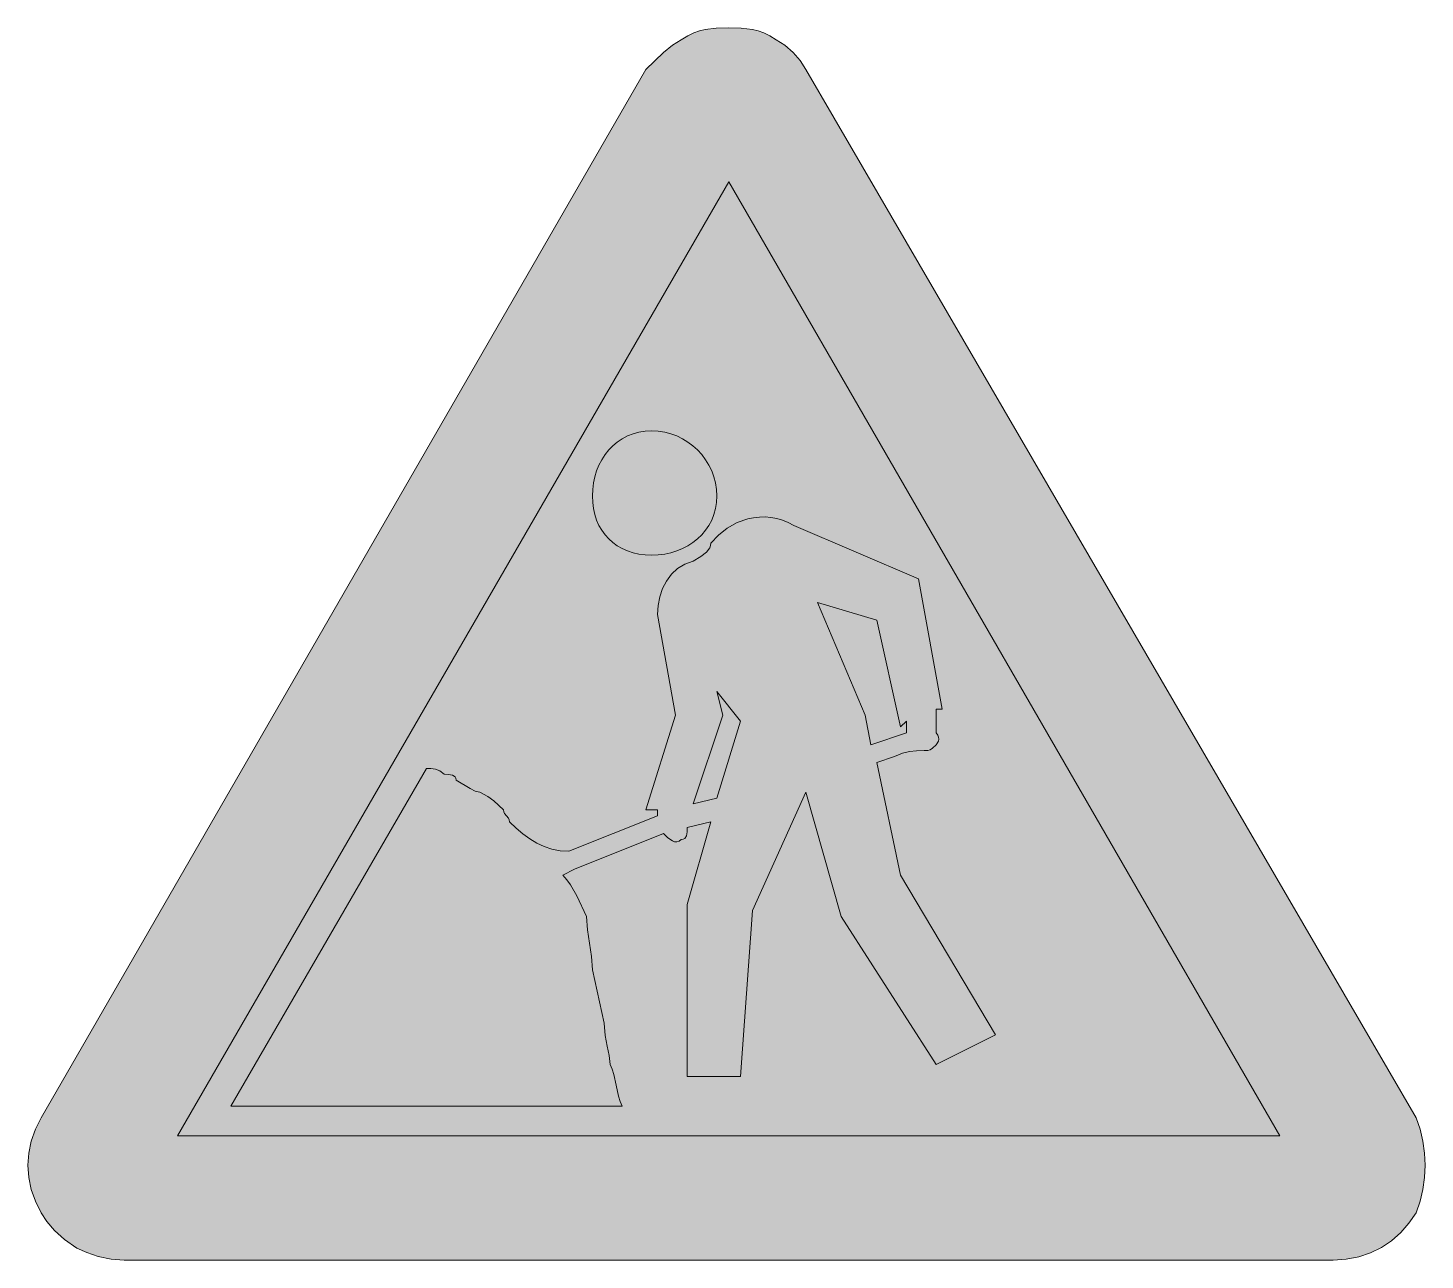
# Model space of a CAD drawing. Header units: metres. Extents: x 141 to 424, y 11 to 261.
import ezdxf

# ---------------------------------------------------------------- set-up
doc = ezdxf.new("R2010")
doc.units = ezdxf.units.M
for name, color, linetype, true_color in [('FILL_BLACK_000000', 7, 'Continuous', 0x000000), ('FILL_RED_FF0000', 7, 'Continuous', 0xff0000), ('FILL_WHITE_FFFFFF', 7, 'Continuous', 0xffffff)]:
    doc.layers.add(name, color=color, linetype=linetype, true_color=true_color)

msp = doc.modelspace()

# ---------------------------------------------------------------- hatches: boundary and pattern name
at = {"layer": 'FILL_BLACK_000000', "true_color": 0x000000}
h = msp.add_hatch(color=7, dxfattribs=at)
h.dxf.hatch_style = 1
h.paths.add_polyline_path([(280.46, 164.76), (280.26, 163.5), (279.93, 162.3), (279.48, 161.17), (278.92, 160.11), (278.25, 159.12), (277.49, 158.21), (276.63, 157.38), (275.69, 156.64), (274.67, 155.98), (273.58, 155.41), (272.43, 154.94), (271.22, 154.57), (269.96, 154.3), (268.66, 154.14), (267.33, 154.08), (266.01, 154.14), (264.75, 154.3), (263.55, 154.57), (262.42, 154.94), (261.36, 155.41), (260.37, 155.98), (259.46, 156.64), (258.63, 157.38), (257.89, 158.21), (257.23, 159.12), (256.66, 160.11), (256.19, 161.17), (255.82, 162.3), (255.55, 163.5), (255.39, 164.76), (255.33, 166.08), (255.39, 167.41), (255.55, 168.71), (255.82, 169.97), (256.19, 171.18), (256.66, 172.33), (257.23, 173.42), (257.89, 174.44), (258.63, 175.38), (259.46, 176.24), (260.37, 177), (261.36, 177.67), (262.42, 178.23), (263.55, 178.68), (264.75, 179.01), (266.01, 179.21), (267.33, 179.28), (268.66, 179.21), (269.96, 179.01), (271.22, 178.68), (272.43, 178.23), (273.58, 177.67), (274.67, 177), (275.69, 176.24), (276.63, 175.38), (277.49, 174.44), (278.25, 173.42), (278.92, 172.33), (279.48, 171.18), (279.93, 169.97), (280.26, 168.71), (280.46, 167.41), (280.53, 166.08), (280.46, 164.76)])
h = msp.add_hatch(color=7, dxfattribs=at)
h.dxf.hatch_style = 1
h.paths.add_polyline_path([(223.53, 110.73), (224.43, 110.37), (225.33, 109.68), (226.21, 109.66), (226.98, 109.53), (227.52, 109.17), (227.68, 108.88), (227.73, 108.48), (230.58, 106.83), (231.61, 106.29), (232.53, 106.08), (234.12, 105.18), (235.38, 104.28), (237.33, 102.48), (237.38, 102.08), (237.52, 101.77), (237.93, 101.28), (238.34, 100.79), (238.48, 100.48), (238.53, 100.08), (239.88, 98.79), (241.25, 97.62), (242.64, 96.6), (244.08, 95.73), (245.57, 95.03), (247.14, 94.51), (248.78, 94.19), (250.53, 94.08), (268.53, 101.28), (268.53, 102.48), (266.13, 102.48), (272.13, 121.68), (268.53, 142.08), (268.64, 143.87), (268.98, 145.62), (269.54, 147.29), (270.33, 148.83), (271.34, 150.2), (272.58, 151.36), (274.04, 152.27), (275.73, 152.88), (277.3, 153.78), (278.43, 154.68), (279.1, 155.58), (279.27, 156.03), (279.33, 156.48), (280.84, 158.16), (282.63, 159.57), (284.65, 160.68), (286.83, 161.43), (287.97, 161.66), (289.13, 161.79), (290.3, 161.81), (291.48, 161.71), (292.66, 161.5), (293.83, 161.16), (294.99, 160.69), (296.13, 160.08), (321.33, 149.28), (326.13, 122.88), (324.93, 122.88), (324.93, 118.08), (325.27, 117.63), (325.44, 117.2), (325.46, 116.79), (325.38, 116.43), (324.93, 115.68), (324.22, 114.99), (323.73, 114.63), (323.24, 114.5), (322.53, 114.48), (320.92, 114.46), (319.53, 114.33), (318.14, 113.97), (316.53, 113.28), (312.93, 112.08), (317.73, 89.28), (336.93, 56.88), (324.93, 50.88), (305.73, 80.88), (298.53, 106.08), (287.73, 82.08), (285.33, 48.48), (274.53, 48.48), (274.53, 83.28), (279.33, 100.08), (274.53, 98.88), (274.51, 98), (274.38, 97.23), (274.02, 96.69), (273.73, 96.53), (273.33, 96.48), (272.88, 96.14), (272.43, 95.99), (271.98, 96.02), (271.53, 96.18), (270.63, 96.82), (269.73, 97.68), (251.73, 90.48), (249.33, 89.28), (250.18, 88.33), (250.92, 87.29), (252.18, 85.08), (254.13, 80.88), (254.32, 78.18), (254.73, 75.48), (255.14, 72.78), (255.33, 70.08), (257.73, 59.28), (257.92, 56.79), (258.33, 54.63), (258.74, 52.7), (258.93, 50.88), (259.33, 49.93), (259.64, 48.89), (260.13, 46.68), (260.62, 44.47), (260.93, 43.43), (261.33, 42.48), (182.13, 42.48), (221.73, 110.88), (222.63, 110.86), (223.53, 110.73)])
h.paths.add_polyline_path([(311.73, 115.68), (318.93, 118.08), (318.93, 120.48), (317.73, 119.28), (312.93, 140.88), (300.93, 144.48), (310.53, 121.68), (311.73, 115.68)], flags=16)
h.paths.add_polyline_path([(280.53, 126.48), (281.73, 121.68), (275.73, 103.68), (280.53, 104.88), (285.33, 120.48), (280.53, 126.48)], flags=16)
at = {"layer": 'FILL_RED_FF0000', "true_color": 0xff0000}
h = msp.add_hatch(color=7, dxfattribs=at)
h.dxf.hatch_style = 1
h.paths.add_polyline_path([(422.92, 37.78), (423.48, 35.39), (423.82, 32.95), (423.93, 30.48), (423.82, 28.01), (423.48, 25.57), (422.92, 23.18), (422.13, 20.88), (420.67, 18.74), (419, 16.85), (417.13, 15.21), (415.08, 13.83), (412.86, 12.74), (410.49, 11.94), (407.97, 11.45), (405.33, 11.28), (160.53, 11.28), (157.85, 11.49), (155.28, 12.03), (152.94, 12.8), (150.93, 13.68), (148.46, 15.48), (146.43, 17.28), (144.86, 19.08), (143.73, 20.88), (142.55, 23.18), (141.71, 25.57), (141.2, 28.01), (141.03, 30.48), (141.2, 32.95), (141.71, 35.39), (142.55, 37.78), (143.73, 40.08), (266.13, 252.48), (269.73, 255.93), (271.53, 257.37), (273.33, 258.48), (274.63, 259.27), (275.84, 259.87), (277, 260.29), (278.13, 260.58), (280.42, 260.84), (282.93, 260.88), (285.44, 260.84), (287.73, 260.58), (288.86, 260.29), (290.02, 259.87), (291.23, 259.27), (292.53, 258.48), (294.31, 257.37), (295.98, 255.93), (297.42, 254.26), (298.53, 252.48), (422.13, 40.08), (422.92, 37.78)])
at = {"layer": 'FILL_WHITE_FFFFFF', "true_color": 0xffffff}
h = msp.add_hatch(color=7, dxfattribs=at)
h.dxf.hatch_style = 1
h.paths.add_polyline_path([(282.93, 229.68), (394.53, 36.48), (171.33, 36.48), (282.93, 229.68)])

# ---------------------------------------------------------------- linework, layer by layer
at = {"layer": 'FILL_BLACK_000000', "lineweight": 0, "true_color": 0x000000}
for points in [[(280.46, 164.76), (280.26, 163.5), (279.93, 162.3), (279.48, 161.17), (278.92, 160.11), (278.25, 159.12), (277.49, 158.21), (276.63, 157.38), (275.69, 156.64), (274.67, 155.98), (273.58, 155.41), (272.43, 154.94), (271.22, 154.57), (269.96, 154.3), (268.66, 154.14), (267.33, 154.08), (266.01, 154.14), (264.75, 154.3), (263.55, 154.57), (262.42, 154.94), (261.36, 155.41), (260.37, 155.98), (259.46, 156.64), (258.63, 157.38), (257.89, 158.21), (257.23, 159.12), (256.66, 160.11), (256.19, 161.17), (255.82, 162.3), (255.55, 163.5), (255.39, 164.76), (255.33, 166.08), (255.39, 167.41), (255.55, 168.71), (255.82, 169.97), (256.19, 171.18), (256.66, 172.33), (257.23, 173.42), (257.89, 174.44), (258.63, 175.38), (259.46, 176.24), (260.37, 177), (261.36, 177.67), (262.42, 178.23), (263.55, 178.68), (264.75, 179.01), (266.01, 179.21), (267.33, 179.28), (268.66, 179.21), (269.96, 179.01), (271.22, 178.68), (272.43, 178.23), (273.58, 177.67), (274.67, 177), (275.69, 176.24), (276.63, 175.38), (277.49, 174.44), (278.25, 173.42), (278.92, 172.33), (279.48, 171.18), (279.93, 169.97), (280.26, 168.71), (280.46, 167.41), (280.53, 166.08)], [(223.53, 110.73), (224.43, 110.37), (225.33, 109.68), (226.21, 109.66), (226.98, 109.53), (227.52, 109.17), (227.68, 108.88), (227.73, 108.48), (230.58, 106.83), (231.61, 106.29), (232.53, 106.08), (234.12, 105.18), (235.38, 104.28), (237.33, 102.48), (237.38, 102.08), (237.52, 101.77), (237.93, 101.28), (238.34, 100.79), (238.48, 100.48), (238.53, 100.08), (239.88, 98.79), (241.25, 97.62), (242.64, 96.6), (244.08, 95.73), (245.57, 95.03), (247.14, 94.51), (248.78, 94.19), (250.53, 94.08), (268.53, 101.28), (268.53, 102.48), (266.13, 102.48), (272.13, 121.68), (268.53, 142.08), (268.64, 143.87), (268.98, 145.62), (269.54, 147.29), (270.33, 148.83), (271.34, 150.2), (272.58, 151.36), (274.04, 152.27), (275.73, 152.88), (277.3, 153.78), (278.43, 154.68), (279.1, 155.58), (279.27, 156.03), (279.33, 156.48), (280.84, 158.16), (282.63, 159.57), (284.65, 160.68), (286.83, 161.43), (287.97, 161.66), (289.13, 161.79), (290.3, 161.81), (291.48, 161.71), (292.66, 161.5), (293.83, 161.16), (294.99, 160.69), (296.13, 160.08), (321.33, 149.28), (326.13, 122.88), (324.93, 122.88), (324.93, 118.08), (325.27, 117.63), (325.44, 117.2), (325.46, 116.79), (325.38, 116.43), (324.93, 115.68), (324.22, 114.99), (323.73, 114.63), (323.24, 114.5), (322.53, 114.48), (320.92, 114.46), (319.53, 114.33), (318.14, 113.97), (316.53, 113.28), (312.93, 112.08), (317.73, 89.28), (336.93, 56.88), (324.93, 50.88), (305.73, 80.88), (298.53, 106.08), (287.73, 82.08), (285.33, 48.48), (274.53, 48.48), (274.53, 83.28), (279.33, 100.08), (274.53, 98.88), (274.51, 98), (274.38, 97.23), (274.02, 96.69), (273.73, 96.53), (273.33, 96.48), (272.88, 96.14), (272.43, 95.99), (271.98, 96.02), (271.53, 96.18), (270.63, 96.82), (269.73, 97.68), (251.73, 90.48), (249.33, 89.28), (250.18, 88.33), (250.92, 87.29), (252.18, 85.08), (254.13, 80.88), (254.32, 78.18), (254.73, 75.48), (255.14, 72.78), (255.33, 70.08), (257.73, 59.28), (257.92, 56.79), (258.33, 54.63), (258.74, 52.7), (258.93, 50.88), (259.33, 49.93), (259.64, 48.89), (260.13, 46.68), (260.62, 44.47), (260.93, 43.43), (261.33, 42.48), (182.13, 42.48), (221.73, 110.88), (222.63, 110.86)], [(311.73, 115.68), (318.93, 118.08), (318.93, 120.48), (317.73, 119.28), (312.93, 140.88), (300.93, 144.48), (310.53, 121.68)], [(280.53, 126.48), (281.73, 121.68), (275.73, 103.68), (280.53, 104.88), (285.33, 120.48)]]:
    msp.add_lwpolyline(points, close=True, dxfattribs=at)
at = {"layer": 'FILL_RED_FF0000', "lineweight": 0, "true_color": 0xff0000}
msp.add_lwpolyline([(422.92, 37.78), (423.48, 35.39), (423.82, 32.95), (423.93, 30.48), (423.82, 28.01), (423.48, 25.57), (422.92, 23.18), (422.13, 20.88), (420.67, 18.74), (419, 16.85), (417.13, 15.21), (415.08, 13.83), (412.86, 12.74), (410.49, 11.94), (407.97, 11.45), (405.33, 11.28), (160.53, 11.28), (157.85, 11.49), (155.28, 12.03), (152.94, 12.8), (150.93, 13.68), (148.46, 15.48), (146.43, 17.28), (144.86, 19.08), (143.73, 20.88), (142.55, 23.18), (141.71, 25.57), (141.2, 28.01), (141.03, 30.48), (141.2, 32.95), (141.71, 35.39), (142.55, 37.78), (143.73, 40.08), (266.13, 252.48), (269.73, 255.93), (271.53, 257.37), (273.33, 258.48), (274.63, 259.27), (275.84, 259.87), (277, 260.29), (278.13, 260.58), (280.42, 260.84), (282.93, 260.88), (285.44, 260.84), (287.73, 260.58), (288.86, 260.29), (290.02, 259.87), (291.23, 259.27), (292.53, 258.48), (294.31, 257.37), (295.98, 255.93), (297.42, 254.26), (298.53, 252.48), (422.13, 40.08)], close=True, dxfattribs=at)
at = {"layer": 'FILL_WHITE_FFFFFF', "lineweight": 0, "true_color": 0xff0000}
msp.add_lwpolyline([(282.93, 229.68), (394.53, 36.48), (171.33, 36.48)], close=True, dxfattribs=at)

doc.saveas('drawing.dxf')
